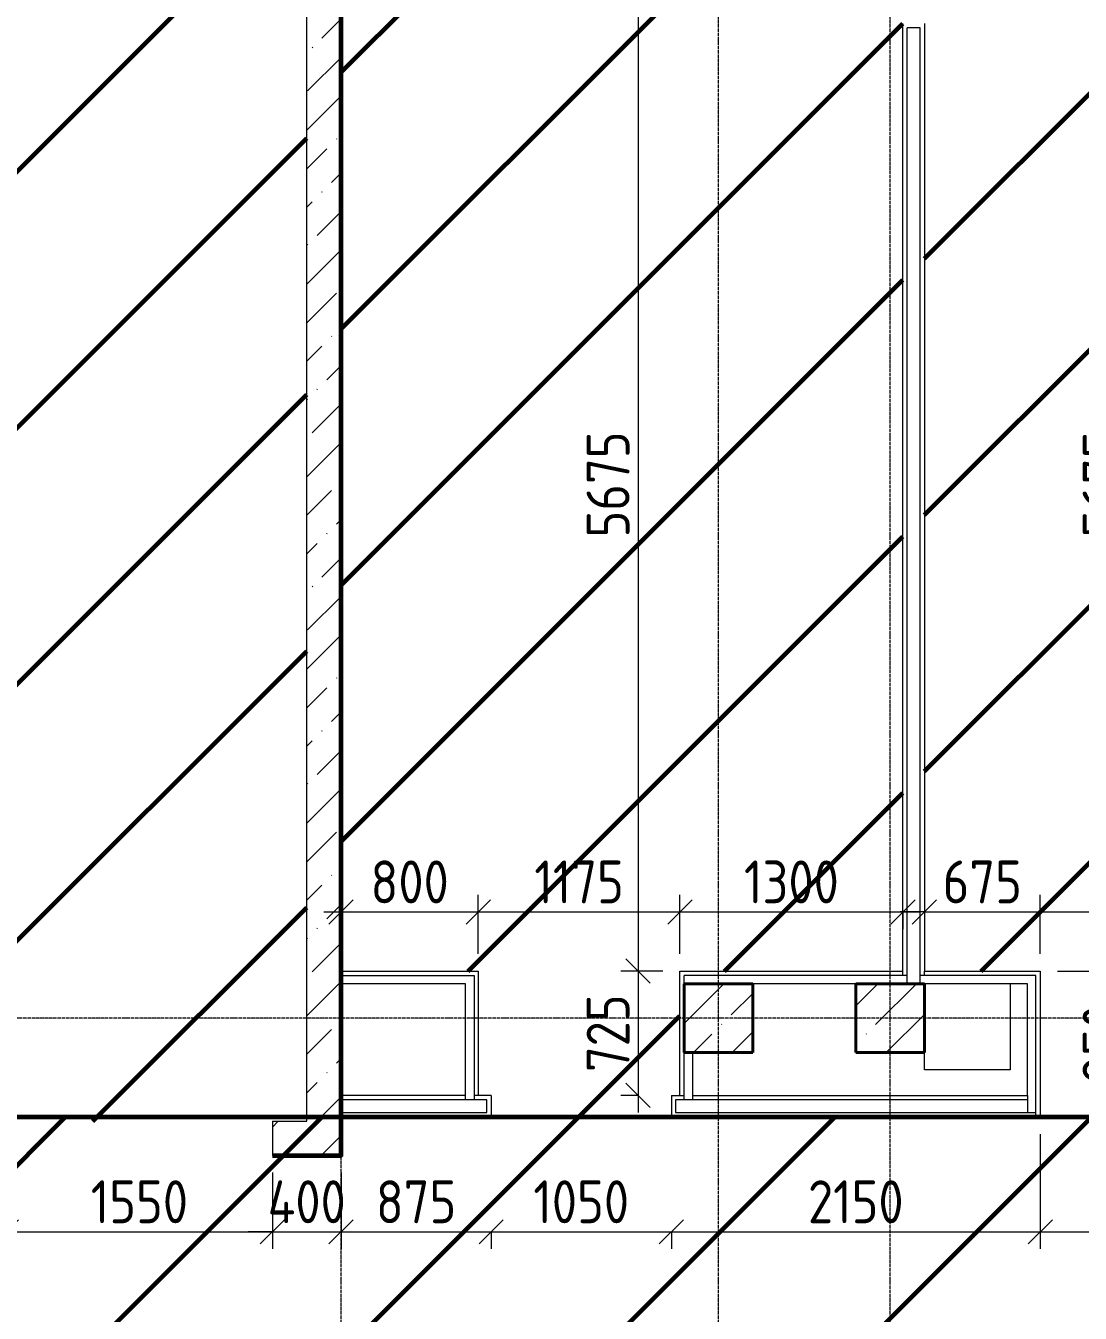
# Model space of a CAD drawing. Header units: millimetres. Extents: x -56773 to 323062, y -262288 to 76460.
# Drawn here: x 12046 to 18192, y -47180 to -39672 of the extents above; entities that cross this region are included whole.
import ezdxf

# ---------------------------------------------------------------- set-up
doc = ezdxf.new("R2010")
doc.units = ezdxf.units.MM
doc.linetypes.add('ADSK_Линия сетки', pattern=[25, 20, -2.5, 0, -2.5])
for name, color, linetype, lineweight in [('1.1) Шлифовка потолка', 5, 'Continuous', 60), ('3.1 Штукатурка внешн стен', 5, 'Continuous', 60), ('Несущие колонны', 7, 'Continuous', 18), ('Оси', 7, 'Continuous', 9), ('Перекрытие', 7, 'Continuous', 18), ('Размеры', 7, 'Continuous', 9), ('Стены наружные', 7, 'Continuous', 18), ('Стены несущие', 7, 'Continuous', 30), ('Стены отделка', 7, 'Continuous', 30), ('Стены штриховка', 7, 'Continuous', 9)]:
    doc.layers.add(name, color=color, linetype=linetype, lineweight=lineweight)
doc.styles.add('GOST Common_2', font='', dxfattribs={"width": 0.9, "height": 250})
doc.styles.get('GOST Common_2').set_extended_font_data('GOST Common')
doc.dimstyles.new('ADSK_Основной_2_0_3', dxfattribs={"dimscale": 304.8, "dimtxt": 201.142999, "dimasz": 0.463911, "dimexe": 0.328084, "dimexo": 0.328084, "dimgap": 0.164042, "dimtad": 1, "dimdec": 3, "dimrnd": 0.001, "dimdsep": 46, "dimtxsty": 'GOST Common_2', "dimblk1": 'OBLIQUE', "dimblk2": 'OBLIQUE', "dimsah": 1, "dimcen": 0.09, "dimdle": 0.328084, "dimazin": 2, "dimtfac": 1, "dimtdec": 4, "dimtix": 1, "dimtmove": 0, "dimatfit": 3, "dimfxl": 1, "dimtvp": 1, "dimtolj": 1, "dimtzin": 0, "dimlwd": 20, "dimlwe": 20, "dimarcsym": 2})
pattern_1 = [(45, (1283.93, -48864.63), (-224.5064, 224.5064), []), (45, (1508.44, -48864.63), (-224.5064, 224.5064), [396.875, -79.375, 3.353, -76.022])]
pattern_2 = [(45, (1283.93, -48864.63), (84.1895, 308.696), [396.875, -79.375, 3.353, -76.022])]

# ---------------------------------------------------------------- blocks, each defined once
blk = doc.blocks.new('ADSK_КолоннаЖБ_Прямоугольная - 400x400 мм-1807143-Кладочный план 1-го этажа')
at = {"layer": 'Несущие колонны', "lineweight": 40}
for p, q in [((-200, 200), (200, 200)), ((-200, -200), (-200, 200)), ((200, 200), (200, -200)), ((200, -200), (-200, -200))]:
    blk.add_line(p, q, dxfattribs=at)
blk = doc.blocks.new('_Oblique')
at = {"color": 0, "linetype": 'ByBlock', "lineweight": -2}
blk.add_line((-0.5, -0.5), (0.5, 0.5), dxfattribs=at)
blk = doc.blocks.new('*D3686')
at = {"layer": 'Defpoints', "color": 0, "transparency": 16777216}
for p in [(11933.9, -46259.7), (13483.9, -46259.7), (13483.9, -46704.9)]:
    blk.add_point(p, dxfattribs=at)
at = {"layer": 'Размеры', "color": 0, "lineweight": 20, "transparency": 16777216}
for p, q in [((11933.9, -46359.7), (11933.9, -46804.9)), ((13483.9, -46359.7), (13483.9, -46804.9)), ((11833.9, -46704.9), (13583.9, -46704.9))]:
    blk.add_line(p, q, dxfattribs=at)
at = {"layer": 'Размеры', "color": 0, "lineweight": 20, "transparency": 16777216, "xscale": 141.4, "yscale": 141.4, "zscale": 141.4, "rotation": 180}
blk.add_blockref('_Oblique', (11933.9, -46704.9), dxfattribs=at)
at = {"layer": 'Размеры', "color": 0, "lineweight": 20, "transparency": 16777216, "xscale": 141.4, "yscale": 141.4, "zscale": 141.4}
blk.add_blockref('_Oblique', (13483.9, -46704.9), dxfattribs=at)
at = {"layer": 'Размеры', "color": 0, "lineweight": 9, "transparency": 16777216, "insert": (12708.9, -46529.9), "char_height": 250, "width": 560.473, "attachment_point": 5, "style": 'GOST Common_2'}
blk.add_mtext('\\A1;1550', dxfattribs=at)
blk = doc.blocks.new('*D3687')
at = {"layer": 'Defpoints', "color": 0, "transparency": 16777216}
for p in [(13483.9, -46259.7), (13883.9, -46259.7), (13883.9, -46704.9)]:
    blk.add_point(p, dxfattribs=at)
at = {"layer": 'Размеры', "color": 0, "lineweight": 20, "transparency": 16777216}
for p, q in [((13483.9, -46359.7), (13483.9, -46804.9)), ((13883.9, -46359.7), (13883.9, -46804.9)), ((13483.9, -46704.9), (13342.5, -46704.9)), ((13483.9, -46704.9), (13883.9, -46704.9)), ((13883.9, -46704.9), (14025.3, -46704.9))]:
    blk.add_line(p, q, dxfattribs=at)
at = {"layer": 'Размеры', "color": 0, "lineweight": 20, "transparency": 16777216, "xscale": 141.4, "yscale": 141.4, "zscale": 141.4}
blk.add_blockref('_Oblique', (13483.9, -46704.9), dxfattribs=at)
at = {"layer": 'Размеры', "color": 0, "lineweight": 20, "transparency": 16777216, "xscale": 141.4, "yscale": 141.4, "zscale": 141.4, "rotation": 180}
blk.add_blockref('_Oblique', (13883.9, -46704.9), dxfattribs=at)
at = {"layer": 'Размеры', "color": 0, "lineweight": 9, "transparency": 16777216, "insert": (13683.9, -46529.9), "char_height": 250, "width": 474.561, "attachment_point": 5, "style": 'GOST Common_2'}
blk.add_mtext('\\A1;400', dxfattribs=at)
blk = doc.blocks.new('*D3688')
at = {"layer": 'Defpoints', "color": 0, "transparency": 16777216}
for p in [(13883.9, -46259.7), (14758.9, -46604.9), (14758.9, -46704.9)]:
    blk.add_point(p, dxfattribs=at)
at = {"layer": 'Размеры', "color": 0, "lineweight": 20, "transparency": 16777216}
for p, q in [((13883.9, -46359.7), (13883.9, -46804.9)), ((13783.9, -46704.9), (14858.9, -46704.9)), ((14758.9, -46704.9), (14758.9, -46804.9))]:
    blk.add_line(p, q, dxfattribs=at)
at = {"layer": 'Размеры', "color": 0, "lineweight": 20, "transparency": 16777216, "xscale": 141.4, "yscale": 141.4, "zscale": 141.4, "rotation": 180}
blk.add_blockref('_Oblique', (13883.9, -46704.9), dxfattribs=at)
at = {"layer": 'Размеры', "color": 0, "lineweight": 20, "transparency": 16777216, "xscale": 141.4, "yscale": 141.4, "zscale": 141.4}
blk.add_blockref('_Oblique', (14758.9, -46704.9), dxfattribs=at)
at = {"layer": 'Размеры', "color": 0, "lineweight": 9, "transparency": 16777216, "insert": (14321.4, -46529.9), "char_height": 250, "width": 454.106, "attachment_point": 5, "style": 'GOST Common_2'}
blk.add_mtext('\\A1;875', dxfattribs=at)
blk = doc.blocks.new('*D3689')
at = {"layer": 'Defpoints', "color": 0, "transparency": 16777216}
for p in [(14758.9, -46604.9), (15808.9, -46604.9), (15808.9, -46704.9)]:
    blk.add_point(p, dxfattribs=at)
at = {"layer": 'Размеры', "color": 0, "lineweight": 20, "transparency": 16777216}
for p, q in [((14658.9, -46704.9), (15908.9, -46704.9)), ((14758.9, -46704.9), (14758.9, -46804.9)), ((15808.9, -46704.9), (15808.9, -46804.9))]:
    blk.add_line(p, q, dxfattribs=at)
at = {"layer": 'Размеры', "color": 0, "lineweight": 20, "transparency": 16777216, "xscale": 141.4, "yscale": 141.4, "zscale": 141.4, "rotation": 180}
blk.add_blockref('_Oblique', (14758.9, -46704.9), dxfattribs=at)
at = {"layer": 'Размеры', "color": 0, "lineweight": 20, "transparency": 16777216, "xscale": 141.4, "yscale": 141.4, "zscale": 141.4}
blk.add_blockref('_Oblique', (15808.9, -46704.9), dxfattribs=at)
at = {"layer": 'Размеры', "color": 0, "lineweight": 9, "transparency": 16777216, "insert": (15283.9, -46529.9), "char_height": 250, "width": 560.473, "attachment_point": 5, "style": 'GOST Common_2'}
blk.add_mtext('\\A1;1050', dxfattribs=at)
blk = doc.blocks.new('*D3690')
at = {"layer": 'Defpoints', "color": 0, "transparency": 16777216}
for p in [(17958.9, -46034.7), (15808.9, -46604.9), (17958.9, -46704.9)]:
    blk.add_point(p, dxfattribs=at)
at = {"layer": 'Размеры', "color": 0, "lineweight": 20, "transparency": 16777216}
for p, q in [((17958.9, -46134.7), (17958.9, -46804.9)), ((15708.9, -46704.9), (18058.9, -46704.9)), ((15808.9, -46704.9), (15808.9, -46804.9))]:
    blk.add_line(p, q, dxfattribs=at)
at = {"layer": 'Размеры', "color": 0, "lineweight": 20, "transparency": 16777216, "xscale": 141.4, "yscale": 141.4, "zscale": 141.4, "rotation": 180}
blk.add_blockref('_Oblique', (15808.9, -46704.9), dxfattribs=at)
at = {"layer": 'Размеры', "color": 0, "lineweight": 20, "transparency": 16777216, "xscale": 141.4, "yscale": 141.4, "zscale": 141.4}
blk.add_blockref('_Oblique', (17958.9, -46704.9), dxfattribs=at)
at = {"layer": 'Размеры', "color": 0, "lineweight": 9, "transparency": 16777216, "insert": (16883.9, -46529.9), "char_height": 250, "width": 560.473, "attachment_point": 5, "style": 'GOST Common_2'}
blk.add_mtext('\\A1;2150', dxfattribs=at)
blk = doc.blocks.new('*D3691')
at = {"layer": 'Defpoints', "color": 0, "transparency": 16777216}
for p in [(17958.9, -46034.7), (22208.9, -46034.7), (22208.9, -46704.9)]:
    blk.add_point(p, dxfattribs=at)
at = {"layer": 'Размеры', "color": 0, "lineweight": 20, "transparency": 16777216}
for p, q in [((17958.9, -46134.7), (17958.9, -46804.9)), ((22208.9, -46134.7), (22208.9, -46804.9)), ((17858.9, -46704.9), (22308.9, -46704.9))]:
    blk.add_line(p, q, dxfattribs=at)
at = {"layer": 'Размеры', "color": 0, "lineweight": 20, "transparency": 16777216, "xscale": 141.4, "yscale": 141.4, "zscale": 141.4, "rotation": 180}
blk.add_blockref('_Oblique', (17958.9, -46704.9), dxfattribs=at)
at = {"layer": 'Размеры', "color": 0, "lineweight": 20, "transparency": 16777216, "xscale": 141.4, "yscale": 141.4, "zscale": 141.4}
blk.add_blockref('_Oblique', (22208.9, -46704.9), dxfattribs=at)
at = {"layer": 'Размеры', "color": 0, "lineweight": 9, "transparency": 16777216, "insert": (20083.9, -46529.9), "char_height": 250, "width": 625.93, "attachment_point": 5, "style": 'GOST Common_2'}
blk.add_mtext('\\A1;4250', dxfattribs=at)
blk = doc.blocks.new('*D3740')
at = {"layer": 'Defpoints', "color": 0, "transparency": 16777216}
for p in [(17283.9, -44739.6), (17958.9, -44839.6), (17958.9, -45184.7)]:
    blk.add_point(p, dxfattribs=at)
at = {"layer": 'Размеры', "color": 0, "lineweight": 20, "transparency": 16777216}
for p, q in [((17958.9, -45084.7), (17958.9, -44739.6)), ((17283.9, -44839.6), (17142.5, -44839.6)), ((17283.9, -44839.6), (17283.9, -44939.6)), ((17283.9, -44839.6), (17958.9, -44839.6)), ((17958.9, -44839.6), (18100.3, -44839.6))]:
    blk.add_line(p, q, dxfattribs=at)
at = {"layer": 'Размеры', "color": 0, "lineweight": 20, "transparency": 16777216, "xscale": 141.4, "yscale": 141.4, "zscale": 141.4}
blk.add_blockref('_Oblique', (17283.9, -44839.6), dxfattribs=at)
at = {"layer": 'Размеры', "color": 0, "lineweight": 20, "transparency": 16777216, "xscale": 141.4, "yscale": 141.4, "zscale": 141.4, "rotation": 180}
blk.add_blockref('_Oblique', (17958.9, -44839.6), dxfattribs=at)
at = {"layer": 'Размеры', "color": 0, "lineweight": 9, "transparency": 16777216, "insert": (17621.4, -44664.6), "char_height": 250, "width": 454.106, "attachment_point": 5, "style": 'GOST Common_2'}
blk.add_mtext('\\A1;675', dxfattribs=at)
blk = doc.blocks.new('*D3741')
at = {"layer": 'Defpoints', "color": 0, "transparency": 16777216}
for p in [(22208.9, -44839.6), (17958.9, -45184.7), (22208.9, -45184.7)]:
    blk.add_point(p, dxfattribs=at)
at = {"layer": 'Размеры', "color": 0, "lineweight": 20, "transparency": 16777216}
for p, q in [((17958.9, -45084.7), (17958.9, -44739.6)), ((22208.9, -45084.7), (22208.9, -44739.6)), ((17858.9, -44839.6), (22308.9, -44839.6))]:
    blk.add_line(p, q, dxfattribs=at)
at = {"layer": 'Размеры', "color": 0, "lineweight": 20, "transparency": 16777216, "xscale": 141.4, "yscale": 141.4, "zscale": 141.4, "rotation": 180}
blk.add_blockref('_Oblique', (17958.9, -44839.6), dxfattribs=at)
at = {"layer": 'Размеры', "color": 0, "lineweight": 20, "transparency": 16777216, "xscale": 141.4, "yscale": 141.4, "zscale": 141.4}
blk.add_blockref('_Oblique', (22208.9, -44839.6), dxfattribs=at)
at = {"layer": 'Размеры', "color": 0, "lineweight": 9, "transparency": 16777216, "insert": (20083.9, -44664.6), "char_height": 250, "width": 625.93, "attachment_point": 5, "style": 'GOST Common_2'}
blk.add_mtext('\\A1;4250', dxfattribs=at)
blk = doc.blocks.new('*D3743')
at = {"layer": 'Defpoints', "color": 0, "transparency": 16777216}
for p in [(17958.9, -45184.7), (18506.4, -45184.7), (17958.9, -46034.7)]:
    blk.add_point(p, dxfattribs=at)
at = {"layer": 'Размеры', "color": 0, "lineweight": 20, "transparency": 16777216}
for p, q in [((18506.4, -46134.7), (18506.4, -45084.7)), ((18058.9, -45184.7), (18606.4, -45184.7)), ((18058.9, -46034.7), (18606.4, -46034.7))]:
    blk.add_line(p, q, dxfattribs=at)
at = {"layer": 'Размеры', "color": 0, "lineweight": 20, "transparency": 16777216, "xscale": 141.4, "yscale": 141.4, "zscale": 141.4}
for p, rotation in [((18506.4, -45184.7), 90), ((18506.4, -46034.7), 270)]:
    blk.add_blockref('_Oblique', p, dxfattribs=dict(at, rotation=rotation))
at = {"layer": 'Размеры', "color": 0, "lineweight": 9, "transparency": 16777216, "insert": (18331.4, -45609.7), "char_height": 250, "width": 454.106, "attachment_point": 5, "rotation": 90, "style": 'GOST Common_2'}
blk.add_mtext('\\A1;850', dxfattribs=at)
blk = doc.blocks.new('*D3744')
at = {"layer": 'Defpoints', "color": 0, "transparency": 16777216}
for p in [(18406.4, -39509.7), (18506.4, -39509.7), (17958.9, -45184.7)]:
    blk.add_point(p, dxfattribs=at)
at = {"layer": 'Размеры', "color": 0, "lineweight": 20, "transparency": 16777216}
for p, q in [((18506.4, -45284.7), (18506.4, -39409.7)), ((18506.4, -39509.7), (18606.4, -39509.7)), ((18058.9, -45184.7), (18606.4, -45184.7))]:
    blk.add_line(p, q, dxfattribs=at)
at = {"layer": 'Размеры', "color": 0, "lineweight": 20, "transparency": 16777216, "xscale": 141.4, "yscale": 141.4, "zscale": 141.4}
for p, rotation in [((18506.4, -39509.7), 90), ((18506.4, -45184.7), 270)]:
    blk.add_blockref('_Oblique', p, dxfattribs=dict(at, rotation=rotation))
at = {"layer": 'Размеры', "color": 0, "lineweight": 9, "transparency": 16777216, "insert": (18331.4, -42347.2), "char_height": 250, "width": 605.475, "attachment_point": 5, "rotation": 90, "style": 'GOST Common_2'}
blk.add_mtext('\\A1;5675', dxfattribs=at)
blk = doc.blocks.new('*D3745')
at = {"layer": 'Defpoints', "color": 0, "transparency": 16777216}
for p in [(13883.9, -44739.6), (14683.9, -44839.6), (14683.9, -45184.7)]:
    blk.add_point(p, dxfattribs=at)
at = {"layer": 'Размеры', "color": 0, "lineweight": 20, "transparency": 16777216}
for p, q in [((14683.9, -45084.7), (14683.9, -44739.6)), ((13783.9, -44839.6), (14783.9, -44839.6)), ((13883.9, -44839.6), (13883.9, -44939.6))]:
    blk.add_line(p, q, dxfattribs=at)
at = {"layer": 'Размеры', "color": 0, "lineweight": 20, "transparency": 16777216, "xscale": 141.4, "yscale": 141.4, "zscale": 141.4, "rotation": 180}
blk.add_blockref('_Oblique', (13883.9, -44839.6), dxfattribs=at)
at = {"layer": 'Размеры', "color": 0, "lineweight": 20, "transparency": 16777216, "xscale": 141.4, "yscale": 141.4, "zscale": 141.4}
blk.add_blockref('_Oblique', (14683.9, -44839.6), dxfattribs=at)
at = {"layer": 'Размеры', "color": 0, "lineweight": 9, "transparency": 16777216, "insert": (14283.9, -44664.6), "char_height": 250, "width": 454.106, "attachment_point": 5, "style": 'GOST Common_2'}
blk.add_mtext('\\A1;800', dxfattribs=at)
blk = doc.blocks.new('*D3746')
at = {"layer": 'Defpoints', "color": 0, "transparency": 16777216}
for p in [(15858.9, -44839.6), (14683.9, -45184.7), (15858.9, -45184.7)]:
    blk.add_point(p, dxfattribs=at)
at = {"layer": 'Размеры', "color": 0, "lineweight": 20, "transparency": 16777216}
for p, q in [((14683.9, -45084.7), (14683.9, -44739.6)), ((15858.9, -45084.7), (15858.9, -44739.6)), ((14583.9, -44839.6), (15958.9, -44839.6))]:
    blk.add_line(p, q, dxfattribs=at)
at = {"layer": 'Размеры', "color": 0, "lineweight": 20, "transparency": 16777216, "xscale": 141.4, "yscale": 141.4, "zscale": 141.4, "rotation": 180}
blk.add_blockref('_Oblique', (14683.9, -44839.6), dxfattribs=at)
at = {"layer": 'Размеры', "color": 0, "lineweight": 20, "transparency": 16777216, "xscale": 141.4, "yscale": 141.4, "zscale": 141.4}
blk.add_blockref('_Oblique', (15858.9, -44839.6), dxfattribs=at)
at = {"layer": 'Размеры', "color": 0, "lineweight": 9, "transparency": 16777216, "insert": (15271.4, -44664.6), "char_height": 250, "width": 515.472, "attachment_point": 5, "style": 'GOST Common_2'}
blk.add_mtext('\\A1;1175', dxfattribs=at)
blk = doc.blocks.new('*D3747')
at = {"layer": 'Defpoints', "color": 0, "transparency": 16777216}
for p in [(17158.9, -44739.6), (17158.9, -44839.6), (15858.9, -45184.7)]:
    blk.add_point(p, dxfattribs=at)
at = {"layer": 'Размеры', "color": 0, "lineweight": 20, "transparency": 16777216}
for p, q in [((15858.9, -45084.7), (15858.9, -44739.6)), ((15758.9, -44839.6), (17258.9, -44839.6)), ((17158.9, -44839.6), (17158.9, -44939.6))]:
    blk.add_line(p, q, dxfattribs=at)
at = {"layer": 'Размеры', "color": 0, "lineweight": 20, "transparency": 16777216, "xscale": 141.4, "yscale": 141.4, "zscale": 141.4, "rotation": 180}
blk.add_blockref('_Oblique', (15858.9, -44839.6), dxfattribs=at)
at = {"layer": 'Размеры', "color": 0, "lineweight": 20, "transparency": 16777216, "xscale": 141.4, "yscale": 141.4, "zscale": 141.4}
blk.add_blockref('_Oblique', (17158.9, -44839.6), dxfattribs=at)
at = {"layer": 'Размеры', "color": 0, "lineweight": 9, "transparency": 16777216, "insert": (16508.9, -44664.6), "char_height": 250, "width": 560.473, "attachment_point": 5, "style": 'GOST Common_2'}
blk.add_mtext('\\A1;1300', dxfattribs=at)
blk = doc.blocks.new('*D3748')
at = {"layer": 'Defpoints', "color": 0, "transparency": 16777216}
for p in [(15715.2, -39509.7), (15615.2, -45184.7), (15858.9, -45184.7)]:
    blk.add_point(p, dxfattribs=at)
at = {"layer": 'Размеры', "color": 0, "lineweight": 20, "transparency": 16777216}
for p, q in [((15615.2, -39409.7), (15615.2, -45284.7)), ((15615.2, -39509.7), (15515.2, -39509.7)), ((15758.9, -45184.7), (15515.2, -45184.7))]:
    blk.add_line(p, q, dxfattribs=at)
at = {"layer": 'Размеры', "color": 0, "lineweight": 20, "transparency": 16777216, "xscale": 141.4, "yscale": 141.4, "zscale": 141.4}
for p, rotation in [((15615.2, -39509.7), 90), ((15615.2, -45184.7), 270)]:
    blk.add_blockref('_Oblique', p, dxfattribs=dict(at, rotation=rotation))
at = {"layer": 'Размеры', "color": 0, "lineweight": 9, "transparency": 16777216, "insert": (15440.2, -42347.2), "char_height": 250, "width": 605.475, "attachment_point": 5, "rotation": 90, "style": 'GOST Common_2'}
blk.add_mtext('\\A1;5675', dxfattribs=at)
blk = doc.blocks.new('*D3749')
at = {"layer": 'Defpoints', "color": 0, "transparency": 16777216}
for p in [(15858.9, -45184.7), (15615.2, -45909.7), (15715.2, -45909.7)]:
    blk.add_point(p, dxfattribs=at)
at = {"layer": 'Размеры', "color": 0, "lineweight": 20, "transparency": 16777216}
for p, q in [((15615.2, -45084.7), (15615.2, -46009.7)), ((15758.9, -45184.7), (15515.2, -45184.7)), ((15615.2, -45909.7), (15515.2, -45909.7))]:
    blk.add_line(p, q, dxfattribs=at)
at = {"layer": 'Размеры', "color": 0, "lineweight": 20, "transparency": 16777216, "xscale": 141.4, "yscale": 141.4, "zscale": 141.4}
for p, rotation in [((15615.2, -45184.7), 90), ((15615.2, -45909.7), 270)]:
    blk.add_blockref('_Oblique', p, dxfattribs=dict(at, rotation=rotation))
at = {"layer": 'Размеры', "color": 0, "lineweight": 9, "transparency": 16777216, "insert": (15440.2, -45547.2), "char_height": 250, "width": 454.106, "attachment_point": 5, "rotation": 90, "style": 'GOST Common_2'}
blk.add_mtext('\\A1;725', dxfattribs=at)

msp = doc.modelspace()

# ---------------------------------------------------------------- hatches: boundary and pattern name
at = {"layer": '1.1) Шлифовка потолка', "transparency": 33554687}
h = msp.add_hatch(dxfattribs=at)
h.set_pattern_fill('ANSI31', color=5, scale=333)
h.set_pattern_definition([(45, (1274.6, 201448.7), (-747.6063, 747.6063), [])])
h.paths.add_polyline_path([(10283.9343, -46060.0624), (13683.9343, -46060.0624), (13683.9343, -37860.0624), (10283.9343, -37860.0624)])
h = msp.add_hatch(dxfattribs=at)
h.set_pattern_fill('ANSI31', color=5, scale=333)
h.paths.add_polyline_path([(43008.9343, -43759.6624), (41008.9343, -43759.6624), (41008.9343, -45259.6624), (41283.9343, -45259.6624), (41308.9343, -45259.6624), (41308.9343, -46034.6624), (43008.9343, -46034.6624)], flags=17)
h.paths.add_polyline_path([(40608.9343, -43934.6624), (38333.9343, -43934.6624), (38333.9343, -44809.6624), (38208.9343, -44809.6624), (38208.9343, -43609.6624), (38333.9343, -43609.6624), (38333.9343, -43634.6624), (40533.9343, -43634.6624), (40533.9343, -43459.6624), (40658.9343, -43459.6624), (40658.9343, -43634.6624), (43008.9343, -43634.6624), (43008.9343, -42359.6624), (40658.9343, -42359.6624), (40658.9343, -42559.6624), (40533.9343, -42559.6624), (40533.9343, -42359.6624), (39633.9343, -42359.6624), (39583.9343, -42359.6624), (39558.9343, -42359.6624), (39558.9343, -42184.6624), (38333.9343, -42184.6624), (38333.9343, -42709.6624), (38208.9343, -42709.6624), (38208.9343, -40784.6624), (38333.9343, -40784.6624), (38333.9343, -42059.6624), (41283.9343, -42059.6624), (41283.9343, -41859.6624), (41333.9343, -41859.6624), (41333.9343, -42059.6624), (43008.9343, -42059.6624), (43008.9343, -40909.6624), (41333.9343, -40909.6624), (41333.9343, -41119.6624), (41283.9343, -41119.6624), (41283.9343, -40709.6624), (41333.9343, -40709.6624), (41333.9343, -40859.6624), (43008.9343, -40859.6624), (43008.9343, -39734.6624), (41333.9343, -39734.6624), (41333.9343, -39969.6624), (41283.9343, -39969.6624), (41283.9343, -39709.6624), (41283.9343, -39659.6624), (40883.9343, -39659.6624), (40883.9343, -39509.6624), (40283.9343, -39509.6624), (38683.9343, -39509.6624), (38333.9343, -39509.6624), (38333.9343, -39884.6624), (38208.9343, -39884.6624), (38208.9343, -39509.6624), (37483.9343, -39509.6624), (35883.9343, -39509.6624), (35808.9343, -39509.6624), (35808.9343, -45209.6624), (35808.9343, -46034.6624), (38208.9343, -46034.6624), (38208.9343, -46009.6624), (38333.9343, -46009.6624), (38333.9343, -46034.6624), (40608.9343, -46034.6624)])
h.paths.add_polyline_path([(35683.9343, -39509.6624), (35283.9343, -39509.6624), (35283.9343, -39659.6624), (34883.9343, -39659.6624), (34883.9343, -39509.6624), (34283.9343, -39509.6624), (32683.9343, -39509.6624), (31883.9343, -39509.6624), (31883.9343, -40259.6624), (31758.9343, -40259.6624), (31758.9343, -39509.6624), (31408.9343, -39509.6624), (31408.9343, -39260.0253), (29958.9343, -39260.0253), (29958.9343, -39509.6624), (29408.9343, -39509.6624), (29408.9343, -40109.6624), (29283.9343, -40109.6624), (29283.9343, -39659.6624), (28883.9343, -39659.6624), (28883.9343, -39509.6624), (28283.9343, -39509.6624), (26683.9343, -39509.6624), (26258.9343, -39509.6624), (26258.9343, -44034.6624), (26133.9343, -44034.6624), (26133.9343, -39509.6624), (25483.9343, -39509.6624), (23883.9343, -39509.6624), (23283.9343, -39509.6624), (23283.9343, -39659.6624), (23008.9343, -39659.6624), (23008.9343, -39831.6624), (22883.9343, -39831.6624), (22883.9343, -39659.6624), (22883.9343, -39509.6624), (22283.9343, -39509.6624), (20683.9343, -39509.6624), (19483.9343, -39509.6624), (17883.9343, -39509.6624), (17283.9343, -39509.6624), (17283.9343, -39659.6624), (17283.9343, -45184.6624), (17958.9343, -45184.6624), (17958.9343, -46034.6624), (22208.9343, -46034.6624), (22208.9343, -45184.6624), (22883.9343, -45184.6624), (22883.9343, -40931.6624), (23008.9343, -40931.6624), (23008.9343, -41031.6624), (23183.9343, -41031.6624), (23183.9343, -43384.6624), (23408.9343, -43384.6624), (23408.9343, -43509.6624), (23183.9343, -43509.6624), (23183.9343, -45009.6624), (24683.9343, -45009.6624), (24683.9343, -43509.6624), (24308.9343, -43509.6624), (24308.9343, -43384.6624), (24808.9343, -43384.6624), (24808.9343, -45184.6624), (26133.9343, -45184.6624), (26133.9343, -45034.6624), (26258.9343, -45034.6624), (26258.9343, -45184.6624), (26673.9343, -45184.6624), (26738.9343, -45184.6624), (31758.9343, -45184.6624), (31758.9343, -44334.6624), (31883.9343, -44334.6624), (31883.9343, -45009.6624), (33883.9343, -45009.6624), (33883.9343, -43259.6624), (31883.9343, -43259.6624), (31883.9343, -43334.6624), (31758.9343, -43334.6624), (31758.9343, -43084.6624), (31883.9343, -43084.6624), (31883.9343, -43134.6624), (34008.9343, -43134.6624), (34008.9343, -45184.6624), (35683.9343, -45184.6624)])
h.paths.add_polyline_path([(31883.9343, -42134.6624), (31758.9343, -42134.6624), (31758.9343, -42084.6624), (29408.9343, -42084.6624), (29408.9343, -42644.6624), (29208.9343, -42644.6624), (29208.9343, -42519.6624), (29283.9343, -42519.6624), (29283.9343, -41559.6624), (29408.9343, -41559.6624), (29408.9343, -41959.6624), (31758.9343, -41959.6624), (31758.9343, -41409.6624), (31883.9343, -41409.6624)], flags=16)
h.paths.add_polyline_path([(28308.9343, -42644.6624), (28246.4343, -42644.6624), (28246.4343, -42519.6624), (28308.9343, -42519.6624)], flags=16)
h.paths.add_polyline_path([(28283.9343, -42619.6624), (28271.4343, -42619.6624), (28271.4343, -42544.6624), (28283.9343, -42544.6624)], flags=0)
h.paths.add_polyline_path([(17158.9343, -39659.6624), (16883.9343, -39659.6624), (16883.9343, -39509.6624), (16283.9343, -39509.6624), (16283.9343, -39659.6624), (15883.9343, -39659.6624), (15883.9343, -39509.6624), (13883.9343, -39509.6624), (13883.9343, -45184.6624), (14683.9343, -45184.6624), (14683.9343, -45909.6624), (14758.9343, -45909.6624), (14758.9343, -46034.6624), (15808.9343, -46034.6624), (15808.9343, -45909.6624), (15858.9343, -45909.6624), (15858.9343, -45184.6624), (17158.9343, -45184.6624)])
h.paths.add_polyline_path([(7483.9343, -42089.6624), (7608.9343, -42089.6624), (7608.9343, -42459.6624), (10083.9343, -42459.6624), (10083.9343, -39659.6624), (9883.9343, -39659.6624), (9883.9343, -39509.6624), (9233.9343, -39509.6624), (9233.9343, -39335.0253), (7783.9343, -39335.0253), (7783.9343, -39509.6624), (7608.9343, -39509.6624), (7608.9343, -40889.6624), (7483.9343, -40889.6624), (7483.9343, -39509.6624), (6483.9343, -39509.6624), (4883.9343, -39509.6624), (4283.9343, -39509.6624), (4283.9343, -39659.6624), (3883.9343, -39659.6624), (3883.9343, -39509.6624), (3783.9343, -39509.6624), (3783.9343, -43734.6624), (5708.9343, -43734.6624), (5708.9343, -44024.6624), (5583.9343, -44024.6624), (5583.9343, -43859.6624), (3963.9343, -43859.6624), (3963.9343, -45184.6624), (4358.9343, -45184.6624), (4358.9343, -45909.6624), (4458.9343, -45909.6624), (4458.9343, -46034.6624), (5458.9343, -46034.6624), (5458.9343, -45909.6624), (5583.9343, -45909.6624), (5583.9343, -45024.6624), (5708.9343, -45024.6624), (5708.9343, -45184.6624), (7483.9343, -45184.6624), (7483.9343, -43959.6624), (7608.9343, -43959.6624), (7608.9343, -45084.6624), (9808.9343, -45084.6624), (9808.9343, -42584.6624), (7608.9343, -42584.6624), (7608.9343, -42759.6624), (7483.9343, -42759.6624)])
h.paths.add_polyline_path([(-279.9231, -39035.8771), (34.3626, -39035.8771), (34.3626, -38735.8771), (-279.9231, -38735.8771)], flags=9)
h = msp.add_hatch(dxfattribs=at)
h.set_pattern_fill('ANSI31', color=5, scale=333)
h.paths.add_polyline_path([(51691.5932, -46259.6624), (50633.9343, -46259.6624), (50608.9343, -46259.6624), (50608.9343, -46034.6624), (47083.9343, -46034.6624), (47083.9343, -46259.6624), (42433.9343, -46259.6624), (42433.9343, -46134.6624), (43008.9343, -46134.6624), (43008.9343, -46034.6624), (41308.9343, -46034.6624), (41308.9343, -46134.6624), (41533.9343, -46134.6624), (41533.9343, -46259.6624), (38208.9343, -46259.6624), (38208.9343, -46034.6624), (29283.9343, -46034.6624), (29283.9343, -46634.6624), (29158.9343, -46634.6624), (29158.9343, -46034.6624), (-2491.0657, -46034.6624), (-2491.0657, -49284.6624), (29158.9343, -49284.6624), (29158.9343, -48684.6624), (29283.9343, -48684.6624), (29283.9343, -49284.6624), (51691.5932, -49284.6624)])
at = {"layer": 'Несущие колонны', "lineweight": 9}
h = msp.add_hatch(dxfattribs=at)
h.set_pattern_fill('FP_3', color=256, style=0, pattern_type=2)
h.set_pattern_definition(pattern_1)
h.paths.add_polyline_path([(15933.9343, -45659.6624), (16283.9343, -45659.6624), (16283.9343, -45259.6624), (15883.9343, -45259.6624), (15883.9343, -45659.6624)])
h = msp.add_hatch(dxfattribs=at)
h.set_pattern_fill('FP_3', color=256, style=0, pattern_type=2)
h.set_pattern_definition(pattern_1)
h.paths.add_polyline_path([(16883.9343, -45659.6624), (17283.9343, -45659.6624), (17283.9343, -45259.6624), (16883.9343, -45259.6624)])
at = {"layer": 'Стены наружные', "lineweight": 9}
h = msp.add_hatch(dxfattribs=at)
h.set_pattern_fill('FP_1', color=256, style=0, pattern_type=2)
h.set_pattern_definition(pattern_2)
h.paths.add_polyline_path([(13683.9343, -46059.6624), (13883.9343, -46059.6624), (13883.9343, -37859.6624), (13683.9343, -37859.6624), (13683.9343, -43549.7783)])
h = msp.add_hatch(dxfattribs=at)
h.set_pattern_fill('FP_1', color=256, style=0, pattern_type=2)
h.set_pattern_definition(pattern_2)
h.paths.add_polyline_path([(10283.9343, -46259.6624), (11933.9343, -46259.6624), (11933.9343, -46059.6624), (10283.9343, -46059.6624), (10283.9343, -46126.1139)])
h.paths.add_polyline_path([(13883.9343, -46259.6624), (13883.9343, -46059.6624), (13483.9343, -46059.6624), (13483.9343, -46259.6624)])

# ---------------------------------------------------------------- linework, layer by layer
at = {"layer": '1.1) Шлифовка потолка'}
msp.add_lwpolyline([(51691.5932, -49284.6624), (-2491.0657, -49284.6624), (-2491.0657, -46034.6624), (51691.5932, -46034.6624)], close=True, dxfattribs=at)
at = {"layer": '3.1 Штукатурка внешн стен'}
msp.add_lwpolyline([(13483.9343, -46259.6624), (13883.9343, -46259.6624), (13883.9343, -39509.6624), (29958.9343, -39509.6624)], dxfattribs=at)
at = {"layer": 'Несущие колонны', "lineweight": 9}
for p, q in [((16283.9343, -45259.6624), (15883.9343, -45259.6624)), ((15883.9343, -45659.6624), (15883.9343, -45259.6624)), ((16283.9343, -45259.6624), (16283.9343, -45659.6624)), ((17283.9343, -45259.6624), (16883.9343, -45259.6624)), ((16883.9343, -45659.6624), (16883.9343, -45259.6624)), ((17283.9343, -45259.6624), (17283.9343, -45659.6624)), ((15933.9343, -45659.6624), (15883.9343, -45659.6624)), ((16283.9343, -45659.6624), (15933.9343, -45659.6624)), ((17283.9343, -45659.6624), (16883.9343, -45659.6624))]:
    msp.add_line(p, q, dxfattribs=at)
at = {"layer": 'Оси', "linetype": 'ADSK_Линия сетки', "lineweight": 5}
for p, q in [((13883.9343, -59838.5137), (13883.9343, -38837.1863)), ((16083.9343, -59838.5137), (16083.9343, -38837.1863)), ((17083.9343, -59838.5137), (17083.9343, -38837.1863)), ((63681.4538, -45459.6624), (-23956.1623, -45459.6624))]:
    msp.add_line(p, q, dxfattribs=at)
at = {"layer": 'Перекрытие'}
for p, q in [((17783.9343, -45259.6624), (17783.9343, -45759.6624)), ((17283.9343, -45759.6624), (17283.9343, -45659.6624)), ((17783.9343, -45759.6624), (17283.9343, -45759.6624))]:
    msp.add_line(p, q, dxfattribs=at)
at = {"layer": 'Стены несущие', "lineweight": 9}
for p, q in [((13683.9343, -46059.6624), (13683.9343, -37859.6624)), ((13883.9343, -39509.6624), (13883.9343, -45184.6624)), ((17158.9343, -45184.6624), (17158.9343, -39659.6624)), ((17283.9343, -39659.6624), (17283.9343, -45184.6624)), ((13883.9343, -45259.6624), (13883.9343, -45909.6624)), ((14608.9343, -45259.6624), (13883.9343, -45259.6624)), ((14608.9343, -45909.6624), (14608.9343, -45259.6624)), ((17883.9343, -45259.6624), (15883.9343, -45259.6624)), ((17883.9343, -45909.6624), (17883.9343, -45259.6624)), ((15933.9343, -45909.6624), (15933.9343, -45659.6624)), ((14608.9343, -45909.6624), (13883.9343, -45909.6624)), ((14758.9343, -45909.6624), (14683.9343, -45909.6624)), ((14758.9343, -45909.6624), (14758.9343, -46034.6624)), ((15808.9343, -45909.6624), (15858.9343, -45909.6624)), ((15808.9343, -45909.6624), (15808.9343, -46034.6624)), ((15933.9343, -45909.6624), (17883.9343, -45909.6624)), ((13483.9343, -46059.6624), (13683.9343, -46059.6624)), ((13483.9343, -46059.6624), (13483.9343, -46259.6624)), ((13883.9343, -46034.6624), (13883.9343, -46259.6624)), ((13883.9343, -46034.6624), (14758.9343, -46034.6624)), ((15808.9343, -46034.6624), (17933.9343, -46034.6624)), ((13483.9343, -46259.6624), (13883.9343, -46259.6624))]:
    msp.add_line(p, q, dxfattribs=at)
at = {"layer": 'Стены отделка', "lineweight": 18}
for p, q in [((13883.9343, -45184.6624), (14683.9343, -45184.6624)), ((14683.9343, -45184.6624), (14683.9343, -45909.6624)), ((15858.9343, -45184.6624), (17158.9343, -45184.6624)), ((15858.9343, -45909.6624), (15858.9343, -45184.6624)), ((17283.9343, -45184.6624), (17958.9343, -45184.6624)), ((17958.9343, -45184.6624), (17958.9343, -46034.6624)), ((17933.9343, -46034.6624), (17958.9343, -46034.6624))]:
    msp.add_line(p, q, dxfattribs=at)
at = {"layer": 'Стены штриховка', "lineweight": 9}
for p, q in [((17258.9343, -39684.6624), (17183.9343, -39684.6624)), ((17183.9343, -45259.6624), (17183.9343, -39684.6624)), ((17258.9343, -45259.6624), (17258.9343, -39684.6624)), ((13883.9343, -45184.6624), (13883.9343, -45259.6624)), ((17158.9343, -45209.6624), (17158.9343, -45184.6624)), ((17283.9343, -45209.6624), (17283.9343, -45184.6624)), ((13883.9343, -45209.6624), (14658.9343, -45209.6624)), ((14658.9343, -45209.6624), (14658.9343, -45934.6624)), ((17183.9343, -45209.6624), (15883.9343, -45209.6624)), ((15883.9343, -45934.6624), (15883.9343, -45209.6624)), ((17933.9343, -45209.6624), (17258.9343, -45209.6624)), ((17933.9343, -46034.6624), (17933.9343, -45209.6624)), ((15933.9343, -45659.6624), (15883.9343, -45659.6624)), ((13883.9343, -45909.6624), (13883.9343, -46034.6624)), ((14733.9343, -45934.6624), (13883.9343, -45934.6624)), ((14608.9343, -45934.6624), (14608.9343, -45909.6624)), ((14683.9343, -45909.6624), (14658.9343, -45909.6624)), ((14733.9343, -46009.6624), (14733.9343, -45934.6624)), ((15833.9343, -45934.6624), (15833.9343, -46009.6624)), ((17883.9343, -45934.6624), (15833.9343, -45934.6624)), ((15858.9343, -45909.6624), (15883.9343, -45909.6624)), ((15933.9343, -45934.6624), (15933.9343, -45909.6624)), ((17883.9343, -45909.6624), (17883.9343, -46009.6624)), ((13883.9343, -46009.6624), (14733.9343, -46009.6624)), ((15833.9343, -46009.6624), (17933.9343, -46009.6624))]:
    msp.add_line(p, q, dxfattribs=at)

# ---------------------------------------------------------------- block references
at = {"layer": 'Несущие колонны', "lineweight": 40, "rotation": 89.9999999999999}
for p in [(16083.9343, -45459.6624), (17083.9343, -45459.6624)]:
    msp.add_blockref('ADSK_КолоннаЖБ_Прямоугольная - 400x400 мм-1807143-Кладочный план 1-го этажа', p, dxfattribs=at)

# ---------------------------------------------------------------- dimensions: what is measured, and where the dimension line sits
at = {"layer": 'Размеры', "lineweight": 9}
for base, p1, p2, override, picture, middle in [((15615.2463, -45184.6624), (15715.2312, -39509.6624), (15858.9343, -45184.6624), {"dimpost": '<>', "dimfxl": 5676.819145}, '*D3748', (15440.2463, -42347.1624)), ((18506.3823, -39509.6624), (17958.9343, -45184.6624), (18406.3974, -39509.6624), {"dimpost": '<>', "dimfxl": 5692.613479}, '*D3744', (18331.3823, -42347.1624)), ((15615.2463, -45909.6624), (15858.9343, -45184.6624), (15715.2312, -45909.6624), {"dimpost": '<>', "dimfxl": 739.104594}, '*D3749', (15440.2463, -45547.1624)), ((18506.3823, -45184.6624), (17958.9343, -46034.6624), (17958.9343, -45184.6624), {"dimpost": '<>', "dimfxl": 850}, '*D3743', (18331.3823, -45609.6624))]:
    dim = msp.add_linear_dim(base=base, p1=p1, p2=p2, angle=90, dimstyle='ADSK_Основной_2_0_3', override=override, dxfattribs=at)
    dim.commit()
    dim.dimension.update_dxf_attribs({"geometry": picture, "text_midpoint": middle})
for base, p1, p2, override, picture, middle in [((14683.9343, -44839.5731), (13883.9343, -44739.5882), (14683.9343, -45184.6624), {"dimpost": '<>', "dimfxl": 915.47315}, '*D3745', (14283.9343, -44664.5731)), ((15858.9343, -44839.5731), (14683.9343, -45184.6624), (15858.9343, -45184.6624), {"dimpost": '<>', "dimfxl": 1175}, '*D3746', (15271.4343, -44664.5731)), ((17158.9343, -44839.5731), (15858.9343, -45184.6624), (17158.9343, -44739.5882), {"dimpost": '<>', "dimfxl": 1374.078269}, '*D3747', (16508.9343, -44664.5731)), ((17958.9343, -44839.5731), (17283.9343, -44739.5882), (17958.9343, -45184.6624), {"dimpost": '<>', "dimfxl": 808.52711}, '*D3740', (17621.4343, -44664.5731)), ((22208.9343, -44839.5731), (17958.9343, -45184.6624), (22208.9343, -45184.6624), {"dimpost": '<>', "dimfxl": 4250}, '*D3741', (20083.9343, -44664.5731)), ((17958.9343, -46704.8769), (15808.9343, -46604.892), (17958.9343, -46034.6624), {"dimpost": '<>', "dimfxl": 2224.334023}, '*D3690', (16883.9343, -46529.8769)), ((22208.9343, -46704.8769), (17958.9343, -46034.6624), (22208.9343, -46034.6624), {"dimpost": '<>', "dimfxl": 4250}, '*D3691', (20083.9343, -46529.8769)), ((13483.9343, -46704.8769), (11933.9343, -46259.6624), (13483.9343, -46259.6624), {"dimpost": '<>', "dimfxl": 1550}, '*D3686', (12708.9343, -46529.8769)), ((13883.9343, -46704.8769), (13483.9343, -46259.6624), (13883.9343, -46259.6624), {"dimpost": '<>', "dimfxl": 400}, '*D3687', (13683.9343, -46529.8769)), ((14758.9343, -46704.8769), (13883.9343, -46259.6624), (14758.9343, -46604.892), {"dimpost": '<>', "dimfxl": 940.642603}, '*D3688', (14321.4343, -46529.8769)), ((15808.9343, -46704.8769), (14758.9343, -46604.892), (15808.9343, -46604.892), {"dimpost": '<>', "dimfxl": 1050}, '*D3689', (15283.9343, -46529.8769))]:
    dim = msp.add_linear_dim(base=base, p1=p1, p2=p2, dimstyle='ADSK_Основной_2_0_3', override=override, dxfattribs=at)
    dim.commit()
    dim.dimension.update_dxf_attribs({"geometry": picture, "text_midpoint": middle})

doc.saveas('drawing.dxf')
